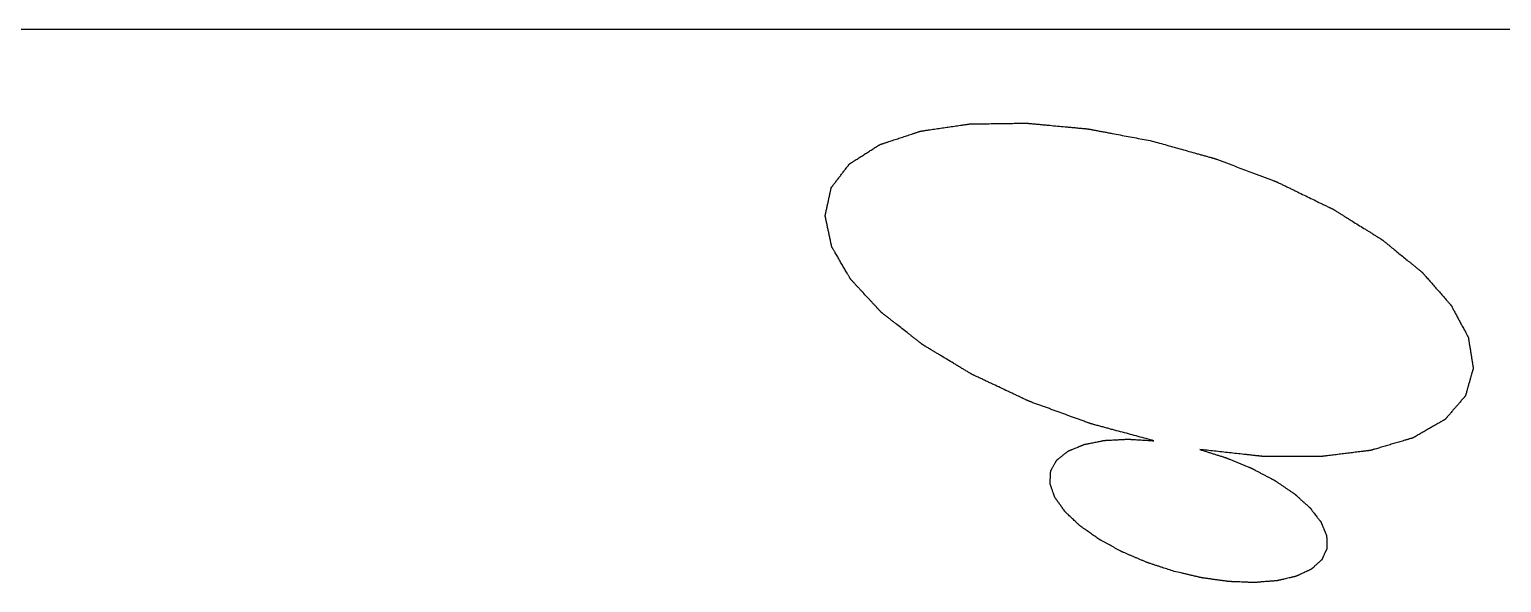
# Model space of a CAD drawing. Header units: millimetres. Extents: x -1 to 407, y -1 to 283.
# Drawn here: x 199.06 to 206.76, y 196.23 to 199.12 of the extents above; entities that cross this region are included whole.
import ezdxf

# ---------------------------------------------------------------- set-up
doc = ezdxf.new("R2010")
doc.units = ezdxf.units.MM
doc.header["$LTSCALE"] = 23.1
doc.layers.add('001-PCB', color=7, linetype='CONTINUOUS')

msp = doc.modelspace()

# ---------------------------------------------------------------- linework, layer by layer
at = {"layer": '001-PCB', "color": 7, "linetype": 'Continuous'}
msp.add_line((211.5288, 199.121), (174.7227, 199.121), dxfattribs=at)
at = {"layer": '001-PCB', "color": 4, "linetype": 'Continuous'}
for points, knots in [([(204.9394, 196.9703), (204.9119, 196.9777), (204.8707, 196.9888), (204.8158, 197.0036), (204.7746, 197.0147), (204.7403, 197.0239), (204.7128, 197.0313), (204.6922, 197.0368), (204.6716, 197.0424), (204.6545, 197.047), (204.6407, 197.0507), (204.6322, 197.053), (204.6253, 197.0549), (204.6201, 197.0563), (204.6159, 197.0574), (204.6128, 197.0582), (204.6111, 197.0587), (204.6098, 197.059), (204.6086, 197.0595), (204.6069, 197.0601), (204.604, 197.0612), (204.5997, 197.0627), (204.5947, 197.0646), (204.5879, 197.067), (204.5795, 197.0701), (204.566, 197.075), (204.5492, 197.0811), (204.529, 197.0885), (204.5088, 197.0958), (204.4818, 197.1056), (204.4481, 197.1179), (204.4144, 197.1302), (204.3875, 197.14), (204.3673, 197.1473), (204.347, 197.1547), (204.3302, 197.1608), (204.3167, 197.1657), (204.3083, 197.1688), (204.3016, 197.1712), (204.2965, 197.1731), (204.2923, 197.1746), (204.2893, 197.1757), (204.2877, 197.1763), (204.2864, 197.1767), (204.2852, 197.1773), (204.2837, 197.178), (204.281, 197.1793), (204.2771, 197.1811), (204.2724, 197.1833), (204.2662, 197.1863), (204.2584, 197.1899), (204.246, 197.1958), (204.2304, 197.2031), (204.2117, 197.2119), (204.1931, 197.2207), (204.1682, 197.2324), (204.1371, 197.2471), (204.106, 197.2617), (204.0811, 197.2734), (204.0624, 197.2822), (204.0468, 197.2896), (204.0344, 197.2954), (204.0251, 197.2998), (204.0157, 197.3042), (204.008, 197.3079), (204.0017, 197.3108), (203.9978, 197.3126), (203.9947, 197.3141), (203.9924, 197.3152), (203.9905, 197.3161), (203.9891, 197.3168), (203.9883, 197.3171), (203.9877, 197.3174), (203.9872, 197.3177), (203.9866, 197.3181), (203.9854, 197.3188), (203.9837, 197.3198), (203.9817, 197.321), (203.979, 197.3227), (203.9756, 197.3247), (203.9703, 197.3279), (203.9636, 197.3319), (203.9555, 197.3368), (203.9474, 197.3416), (203.9367, 197.3481), (203.9233, 197.3562), (203.9072, 197.3659), (203.8857, 197.3788), (203.8588, 197.395), (203.8319, 197.4112), (203.8105, 197.4241), (203.7943, 197.4338), (203.7809, 197.4419), (203.7702, 197.4483), (203.7621, 197.4532), (203.754, 197.458), (203.7473, 197.4621), (203.742, 197.4653), (203.7386, 197.4673), (203.7359, 197.4689), (203.7339, 197.4702), (203.7322, 197.4712), (203.731, 197.4719), (203.7304, 197.4723), (203.7298, 197.4726), (203.7294, 197.4729), (203.7289, 197.4733), (203.7279, 197.4741), (203.7265, 197.4752), (203.7248, 197.4765), (203.7225, 197.4783), (203.7197, 197.4805), (203.7152, 197.484), (203.7096, 197.4884), (203.7029, 197.4937), (203.6961, 197.499), (203.6871, 197.506), (203.6758, 197.5148), (203.6623, 197.5254), (203.6443, 197.5395), (203.6218, 197.5571), (203.5993, 197.5747), (203.5813, 197.5888), (203.5678, 197.5994), (203.5565, 197.6082), (203.5475, 197.6152), (203.5408, 197.6205), (203.534, 197.6258), (203.5284, 197.6302), (203.5239, 197.6337), (203.5211, 197.6359), (203.5188, 197.6377), (203.5172, 197.639), (203.5158, 197.6401), (203.5148, 197.6409), (203.5142, 197.6413), (203.5137, 197.6417), (203.5135, 197.642), (203.513, 197.6425), (203.5123, 197.6433), (203.5113, 197.6444), (203.51, 197.6457), (203.5083, 197.6476), (203.5062, 197.6498), (203.5029, 197.6534), (203.4987, 197.658), (203.4937, 197.6634), (203.4887, 197.6688), (203.482, 197.676), (203.4736, 197.6851), (203.4635, 197.696), (203.4501, 197.7104), (203.4334, 197.7285), (203.4166, 197.7466), (203.4032, 197.7611), (203.3932, 197.7719), (203.3848, 197.781), (203.3781, 197.7882), (203.3731, 197.7937), (203.368, 197.7991), (203.3639, 197.8036), (203.3605, 197.8072), (203.3584, 197.8095), (203.3567, 197.8113), (203.3555, 197.8127), (203.3544, 197.8138), (203.3537, 197.8146), (203.3533, 197.815), (203.3529, 197.8154), (203.3528, 197.8157), (203.3525, 197.8161), (203.3521, 197.8169), (203.3514, 197.818), (203.3507, 197.8193), (203.3496, 197.8211), (203.3484, 197.8233), (203.3463, 197.8268), (203.3438, 197.8312), (203.3407, 197.8364), (203.3376, 197.8417), (203.3336, 197.8487), (203.3285, 197.8575), (203.3223, 197.868), (203.3142, 197.8821), (203.304, 197.8996), (203.2937, 197.9172), (203.2856, 197.9312), (203.2795, 197.9418), (203.2743, 197.9505), (203.2703, 197.9576), (203.2672, 197.9628), (203.2641, 197.9681), (203.2616, 197.9725), (203.2595, 197.976), (203.2583, 197.9782), (203.2572, 197.9799), (203.2565, 197.9813), (203.2558, 197.9824), (203.2554, 197.9831), (203.2551, 197.9836), (203.2549, 197.9839), (203.2549, 197.9842), (203.2548, 197.9846), (203.2546, 197.9854), (203.2544, 197.9864), (203.2541, 197.9877), (203.2538, 197.9894), (203.2533, 197.9915), (203.2526, 197.9949), (203.2517, 197.9991), (203.2506, 198.0042), (203.2495, 198.0093), (203.2481, 198.0161), (203.2462, 198.0246), (203.2441, 198.0347), (203.2412, 198.0483), (203.2375, 198.0652), (203.2339, 198.0822), (203.231, 198.0957), (203.2288, 198.1059), (203.227, 198.1144), (203.2256, 198.1211), (203.2245, 198.1262), (203.2234, 198.1313), (203.2225, 198.1355), (203.2217, 198.1389), (203.2213, 198.1411), (203.2209, 198.1427), (203.2207, 198.144), (203.2204, 198.1451), (203.2203, 198.1458), (203.2202, 198.1462), (203.2201, 198.1466), (203.2202, 198.1468), (203.2203, 198.1472), (203.2204, 198.1479), (203.2206, 198.1489), (203.2209, 198.15), (203.2212, 198.1515), (203.2216, 198.1535), (203.2223, 198.1565), (203.2231, 198.1604), (203.2241, 198.165), (203.2251, 198.1696), (203.2264, 198.1757), (203.2281, 198.1834), (203.2301, 198.1926), (203.2328, 198.2049), (203.2361, 198.2202), (203.2395, 198.2356), (203.2421, 198.2479), (203.2441, 198.2571), (203.2458, 198.2648), (203.2471, 198.2709), (203.2481, 198.2755), (203.2491, 198.2801), (203.25, 198.2839), (203.2506, 198.287), (203.251, 198.2889), (203.2514, 198.2905), (203.2516, 198.2916), (203.2518, 198.2926), (203.252, 198.2933), (203.2521, 198.2936), (203.2521, 198.2939), (203.2523, 198.2942), (203.2526, 198.2945), (203.253, 198.2951), (203.2536, 198.2959), (203.2544, 198.2968), (203.2554, 198.2981), (203.2566, 198.2997), (203.2586, 198.3023), (203.2611, 198.3056), (203.264, 198.3095), (203.267, 198.3133), (203.271, 198.3185), (203.276, 198.325), (203.2819, 198.3327), (203.2899, 198.3431), (203.2998, 198.356), (203.3097, 198.369), (203.3177, 198.3793), (203.3236, 198.3871), (203.3286, 198.3936), (203.3326, 198.3987), (203.3356, 198.4026), (203.3385, 198.4065), (203.341, 198.4097), (203.343, 198.4123), (203.3443, 198.4139), (203.3452, 198.4152), (203.346, 198.4162), (203.3466, 198.417), (203.347, 198.4176), (203.3473, 198.4179), (203.3474, 198.4182), (203.3478, 198.4183), (203.3482, 198.4186), (203.3489, 198.4191), (203.35, 198.4197), (203.3512, 198.4205), (203.3528, 198.4216), (203.3549, 198.4229), (203.3582, 198.425), (203.3623, 198.4276), (203.3673, 198.4307), (203.3722, 198.4339), (203.3788, 198.4381), (203.3871, 198.4433), (203.397, 198.4496), (203.4102, 198.458), (203.4266, 198.4685), (203.4431, 198.4789), (203.4563, 198.4873), (203.4662, 198.4936), (203.4745, 198.4989), (203.4811, 198.5031), (203.486, 198.5062), (203.491, 198.5093), (203.4951, 198.512), (203.4984, 198.5141), (203.5004, 198.5154), (203.5021, 198.5164), (203.5033, 198.5172), (203.5044, 198.5179), (203.5051, 198.5183), (203.5055, 198.5186), (203.5058, 198.5188), (203.5062, 198.5189), (203.5068, 198.5191), (203.5078, 198.5194), (203.5091, 198.5199), (203.5108, 198.5204), (203.513, 198.5212), (203.5158, 198.5221), (203.5203, 198.5236), (203.5259, 198.5254), (203.5325, 198.5276), (203.5392, 198.5298), (203.5481, 198.5328), (203.5593, 198.5364), (203.5726, 198.5409), (203.5905, 198.5467), (203.6128, 198.5541), (203.635, 198.5615), (203.6529, 198.5673), (203.6662, 198.5718), (203.6774, 198.5754), (203.6863, 198.5784), (203.693, 198.5806), (203.6997, 198.5828), (203.7052, 198.5846), (203.7097, 198.5861), (203.7125, 198.587), (203.7147, 198.5878), (203.7164, 198.5883), (203.7178, 198.5888), (203.7187, 198.5891), (203.7193, 198.5893), (203.7197, 198.5894), (203.7202, 198.5895), (203.7209, 198.5896), (203.722, 198.5897), (203.7237, 198.59), (203.7257, 198.5903), (203.7284, 198.5907), (203.7317, 198.5912), (203.737, 198.5919), (203.7437, 198.5929), (203.7517, 198.5941), (203.7597, 198.5953), (203.7704, 198.5968), (203.7837, 198.5988), (203.7997, 198.6011), (203.8211, 198.6042), (203.8478, 198.6081), (203.8744, 198.612), (203.8958, 198.6152), (203.9118, 198.6175), (203.9251, 198.6195), (203.9358, 198.621), (203.9438, 198.6222), (203.9518, 198.6234), (203.9585, 198.6243), (203.9638, 198.6251), (203.9672, 198.6256), (203.9698, 198.626), (203.9718, 198.6263), (203.9735, 198.6265), (203.9747, 198.6267), (203.9753, 198.6268), (203.9758, 198.6269), (203.9764, 198.6269), (203.9772, 198.6269), (203.9785, 198.6269), (203.9805, 198.6269), (203.9828, 198.627), (203.9859, 198.627), (203.9898, 198.6271), (203.996, 198.6272), (204.0037, 198.6273), (204.013, 198.6274), (204.0223, 198.6275), (204.0347, 198.6277), (204.0502, 198.6279), (204.0687, 198.6282), (204.0935, 198.6285), (204.1245, 198.629), (204.1555, 198.6294), (204.1803, 198.6298), (204.1988, 198.63), (204.2143, 198.6302), (204.2267, 198.6304), (204.236, 198.6305), (204.2453, 198.6307), (204.253, 198.6308), (204.2592, 198.6309), (204.2631, 198.6309), (204.2662, 198.631), (204.2685, 198.631), (204.2705, 198.631), (204.2718, 198.631), (204.2726, 198.631), (204.2732, 198.6311), (204.2738, 198.631), (204.2746, 198.6309), (204.2761, 198.6308), (204.2782, 198.6306), (204.2807, 198.6303), (204.2841, 198.63), (204.2883, 198.6296), (204.295, 198.629), (204.3034, 198.6282), (204.3135, 198.6273), (204.3236, 198.6263), (204.337, 198.6251), (204.3538, 198.6235), (204.374, 198.6216), (204.4009, 198.6191), (204.4345, 198.6159), (204.4681, 198.6128), (204.495, 198.6103), (204.5152, 198.6084), (204.5353, 198.6065), (204.5521, 198.6049), (204.5656, 198.6036), (204.574, 198.6029), (204.5807, 198.6022), (204.5857, 198.6018), (204.5899, 198.6014), (204.5929, 198.6011), (204.5946, 198.6009), (204.5958, 198.6008), (204.5971, 198.6005), (204.5989, 198.6002), (204.6019, 198.5996), (204.6063, 198.5988), (204.6115, 198.5978), (204.6184, 198.5965), (204.6271, 198.5949), (204.641, 198.5922), (204.6584, 198.589), (204.6793, 198.585), (204.7002, 198.5811), (204.728, 198.5758), (204.7628, 198.5692), (204.8045, 198.5613), (204.8601, 198.5508), (204.9019, 198.5429), (204.9297, 198.5376)], [0, 0, 0, 0, 0.015625, 0.023438, 0.03125, 0.039062, 0.042969, 0.046875, 0.050781, 0.054688, 0.056641, 0.058594, 0.05957, 0.060547, 0.061523, 0.062012, 0.062256, 0.0625, 0.062744, 0.062988, 0.063477, 0.064453, 0.06543, 0.066406, 0.068359, 0.070312, 0.074219, 0.078125, 0.082031, 0.085938, 0.09375, 0.101562, 0.105469, 0.109375, 0.113281, 0.117188, 0.119141, 0.121094, 0.12207, 0.123047, 0.124023, 0.124512, 0.124756, 0.125, 0.125244, 0.125488, 0.125977, 0.126953, 0.12793, 0.128906, 0.130859, 0.132812, 0.136719, 0.140625, 0.144531, 0.148438, 0.15625, 0.164062, 0.167969, 0.171875, 0.175781, 0.177734, 0.179688, 0.181641, 0.183594, 0.18457, 0.185547, 0.186035, 0.186523, 0.187012, 0.187256, 0.187378, 0.1875, 0.187622, 0.187744, 0.187988, 0.188477, 0.188965, 0.189453, 0.19043, 0.191406, 0.193359, 0.195312, 0.197266, 0.199219, 0.203125, 0.207031, 0.210938, 0.21875, 0.226562, 0.230469, 0.234375, 0.238281, 0.240234, 0.242188, 0.244141, 0.246094, 0.24707, 0.248047, 0.248535, 0.249023, 0.249512, 0.249756, 0.249878, 0.25, 0.250122, 0.250244, 0.250488, 0.250977, 0.251465, 0.251953, 0.25293, 0.253906, 0.255859, 0.257812, 0.259766, 0.261719, 0.265625, 0.269531, 0.273438, 0.28125, 0.289062, 0.292969, 0.296875, 0.300781, 0.302734, 0.304688, 0.306641, 0.308594, 0.30957, 0.310547, 0.311035, 0.311523, 0.312012, 0.312256, 0.312378, 0.3125, 0.312622, 0.312744, 0.312988, 0.313477, 0.313965, 0.314453, 0.31543, 0.316406, 0.318359, 0.320312, 0.322266, 0.324219, 0.328125, 0.332031, 0.335938, 0.34375, 0.351562, 0.355469, 0.359375, 0.363281, 0.365234, 0.367188, 0.369141, 0.371094, 0.37207, 0.373047, 0.373535, 0.374023, 0.374512, 0.374756, 0.374878, 0.375, 0.375122, 0.375244, 0.375488, 0.375977, 0.376465, 0.376953, 0.37793, 0.378906, 0.380859, 0.382812, 0.384766, 0.386719, 0.390625, 0.394531, 0.398438, 0.40625, 0.414062, 0.417969, 0.421875, 0.425781, 0.427734, 0.429688, 0.431641, 0.433594, 0.43457, 0.435547, 0.436035, 0.436523, 0.437012, 0.437256, 0.437378, 0.4375, 0.437622, 0.437744, 0.437988, 0.438477, 0.438965, 0.439453, 0.44043, 0.441406, 0.443359, 0.445312, 0.447266, 0.449219, 0.453125, 0.457031, 0.460938, 0.46875, 0.476562, 0.480469, 0.484375, 0.488281, 0.490234, 0.492188, 0.494141, 0.496094, 0.49707, 0.498047, 0.498535, 0.499023, 0.499512, 0.499756, 0.499878, 0.5, 0.500122, 0.500244, 0.500488, 0.500977, 0.501465, 0.501953, 0.50293, 0.503906, 0.505859, 0.507812, 0.509766, 0.511719, 0.515625, 0.519531, 0.523438, 0.53125, 0.539062, 0.542969, 0.546875, 0.550781, 0.552734, 0.554688, 0.556641, 0.558594, 0.55957, 0.560547, 0.561035, 0.561523, 0.562012, 0.562256, 0.562378, 0.5625, 0.562622, 0.562744, 0.562988, 0.563477, 0.563965, 0.564453, 0.56543, 0.566406, 0.568359, 0.570312, 0.572266, 0.574219, 0.578125, 0.582031, 0.585938, 0.59375, 0.601562, 0.605469, 0.609375, 0.613281, 0.615234, 0.617188, 0.619141, 0.621094, 0.62207, 0.623047, 0.623535, 0.624023, 0.624512, 0.624756, 0.624878, 0.625, 0.625122, 0.625244, 0.625488, 0.625977, 0.626465, 0.626953, 0.62793, 0.628906, 0.630859, 0.632812, 0.634766, 0.636719, 0.640625, 0.644531, 0.648438, 0.65625, 0.664062, 0.667969, 0.671875, 0.675781, 0.677734, 0.679688, 0.681641, 0.683594, 0.68457, 0.685547, 0.686035, 0.686523, 0.687012, 0.687256, 0.687378, 0.6875, 0.687622, 0.687744, 0.687988, 0.688477, 0.688965, 0.689453, 0.69043, 0.691406, 0.693359, 0.695312, 0.697266, 0.699219, 0.703125, 0.707031, 0.710938, 0.71875, 0.726562, 0.730469, 0.734375, 0.738281, 0.740234, 0.742188, 0.744141, 0.746094, 0.74707, 0.748047, 0.748535, 0.749023, 0.749512, 0.749756, 0.749878, 0.75, 0.750122, 0.750244, 0.750488, 0.750977, 0.751465, 0.751953, 0.75293, 0.753906, 0.755859, 0.757812, 0.759766, 0.761719, 0.765625, 0.769531, 0.773438, 0.78125, 0.789062, 0.792969, 0.796875, 0.800781, 0.802734, 0.804688, 0.806641, 0.808594, 0.80957, 0.810547, 0.811035, 0.811523, 0.812012, 0.812256, 0.812378, 0.8125, 0.812622, 0.812744, 0.812988, 0.813477, 0.813965, 0.814453, 0.81543, 0.816406, 0.818359, 0.820312, 0.822266, 0.824219, 0.828125, 0.832031, 0.835938, 0.84375, 0.851562, 0.855469, 0.859375, 0.863281, 0.865234, 0.867188, 0.869141, 0.871094, 0.87207, 0.873047, 0.873535, 0.874023, 0.874512, 0.874756, 0.874878, 0.875, 0.875122, 0.875244, 0.875488, 0.875977, 0.876465, 0.876953, 0.87793, 0.878906, 0.880859, 0.882812, 0.884766, 0.886719, 0.890625, 0.894531, 0.898438, 0.90625, 0.914062, 0.917969, 0.921875, 0.925781, 0.929688, 0.931641, 0.933594, 0.93457, 0.935547, 0.936523, 0.937012, 0.937256, 0.9375, 0.937744, 0.937988, 0.938477, 0.939453, 0.94043, 0.941406, 0.943359, 0.945312, 0.949219, 0.953125, 0.957031, 0.960938, 0.96875, 0.976562, 0.984375, 1, 1, 1, 1]), ([(204.9297, 198.5376), (204.9554, 198.5304), (204.9939, 198.5196), (205.0453, 198.5052), (205.0838, 198.4944), (205.1224, 198.4836), (205.1545, 198.4746), (205.1802, 198.4674), (205.1994, 198.462), (205.2155, 198.4575), (205.2283, 198.4539), (205.2364, 198.4516), (205.2428, 198.4498), (205.2476, 198.4485), (205.2516, 198.4474), (205.2548, 198.4465), (205.2568, 198.4459), (205.2584, 198.4455), (205.26, 198.4449), (205.2627, 198.4439), (205.2682, 198.4418), (205.2761, 198.4388), (205.2855, 198.4353), (205.298, 198.4306), (205.3137, 198.4247), (205.3325, 198.4176), (205.3576, 198.4082), (205.389, 198.3964), (205.4266, 198.3823), (205.458, 198.3705), (205.4831, 198.361), (205.5019, 198.354), (205.5207, 198.3469), (205.5364, 198.341), (205.5489, 198.3363), (205.5568, 198.3333), (205.563, 198.331), (205.5677, 198.3292), (205.5717, 198.3278), (205.5748, 198.3266), (205.5768, 198.3258), (205.5783, 198.3252), (205.5795, 198.3248), (205.5806, 198.3243), (205.582, 198.3236), (205.5838, 198.3227), (205.5882, 198.3206), (205.5946, 198.3175), (205.6033, 198.3133), (205.6148, 198.3077), (205.6292, 198.3007), (205.6465, 198.2923), (205.6638, 198.284), (205.6868, 198.2728), (205.7156, 198.2588), (205.7502, 198.2421), (205.7847, 198.2253), (205.8135, 198.2113), (205.8337, 198.2015), (205.8452, 198.196), (205.8524, 198.1925), (205.8582, 198.1897), (205.8625, 198.1876), (205.8668, 198.1855), (205.8711, 198.1834), (205.8748, 198.1817), (205.8772, 198.1801), (205.8797, 198.1785), (205.8829, 198.1766), (205.8879, 198.1734), (205.8942, 198.1695), (205.9042, 198.1633), (205.9167, 198.1555), (205.9318, 198.1461), (205.9469, 198.1368), (205.9619, 198.1274), (205.982, 198.115), (206.0071, 198.0994), (206.0322, 198.0838), (206.0523, 198.0713), (206.0673, 198.0619), (206.0824, 198.0526), (206.095, 198.0448), (206.105, 198.0385), (206.1125, 198.0338), (206.1188, 198.0299), (206.1232, 198.0272), (206.1257, 198.0257), (206.1276, 198.0245), (206.1292, 198.0235), (206.1304, 198.0227), (206.1317, 198.022), (206.1329, 198.0209), (206.135, 198.0192), (206.1375, 198.0172), (206.1416, 198.0138), (206.1467, 198.0097), (206.1549, 198.003), (206.1651, 197.9947), (206.1814, 197.9814), (206.2018, 197.9648), (206.2263, 197.9449), (206.2508, 197.925), (206.2712, 197.9083), (206.2875, 197.8951), (206.2998, 197.8851), (206.31, 197.8768), (206.3182, 197.8701), (206.3243, 197.8652), (206.3294, 197.861), (206.3335, 197.8577), (206.336, 197.8556), (206.3381, 197.8539), (206.3393, 197.8529), (206.3402, 197.8522), (206.3407, 197.8518), (206.3411, 197.8513), (206.3415, 197.8508), (206.3423, 197.85), (206.3432, 197.8489), (206.3447, 197.8472), (206.3466, 197.8451), (206.3488, 197.8425), (206.3518, 197.8391), (206.357, 197.8332), (206.3645, 197.8247), (206.3734, 197.8145), (206.3824, 197.8043), (206.3913, 197.7942), (206.4033, 197.7806), (206.4182, 197.7636), (206.4331, 197.7466), (206.445, 197.7331), (206.454, 197.7229), (206.4629, 197.7127), (206.4704, 197.7042), (206.4763, 197.6974), (206.4808, 197.6923), (206.4845, 197.6881), (206.4875, 197.6847), (206.4894, 197.6826), (206.4909, 197.6809), (206.4918, 197.6798), (206.4926, 197.6789), (206.4934, 197.6781), (206.4939, 197.6771), (206.4945, 197.6758), (206.4954, 197.6742), (206.4965, 197.6722), (206.4978, 197.6697), (206.4995, 197.6664), (206.5026, 197.6607), (206.507, 197.6525), (206.5122, 197.6427), (206.5174, 197.6329), (206.5244, 197.6198), (206.5332, 197.6034), (206.5436, 197.5837), (206.5541, 197.5641), (206.5629, 197.5477), (206.569, 197.5362), (206.5725, 197.5297), (206.5751, 197.5248), (206.5773, 197.5207), (206.579, 197.5174), (206.5801, 197.5154), (206.581, 197.5137), (206.5816, 197.5125), (206.5822, 197.5115), (206.5825, 197.5107), (206.5828, 197.5103), (206.5828, 197.5099), (206.5829, 197.5095), (206.583, 197.5087), (206.5832, 197.5077), (206.5834, 197.5065), (206.5836, 197.5049), (206.5839, 197.503), (206.5844, 197.4998), (206.5851, 197.4959), (206.5858, 197.4912), (206.5868, 197.4849), (206.5881, 197.477), (206.5896, 197.4676), (206.5911, 197.4582), (206.5931, 197.4456), (206.5956, 197.4299), (206.5982, 197.4142), (206.6002, 197.4016), (206.6017, 197.3922), (206.6032, 197.3827), (206.6044, 197.3749), (206.6054, 197.3686), (206.6062, 197.3639), (206.6068, 197.3599), (206.6073, 197.3568), (206.6076, 197.3548), (206.6079, 197.3533), (206.6081, 197.3521), (206.6082, 197.3511), (206.6084, 197.3503), (206.6084, 197.3498), (206.6085, 197.3494), (206.6084, 197.3491), (206.6082, 197.3484), (206.6079, 197.3472), (206.6074, 197.3454), (206.6068, 197.3433), (206.606, 197.3405), (206.605, 197.337), (206.6038, 197.3327), (206.6022, 197.3271), (206.5994, 197.3172), (206.5953, 197.303), (206.5905, 197.2861), (206.5857, 197.2691), (206.5817, 197.2549), (206.5785, 197.2436), (206.5761, 197.2351), (206.5737, 197.2267), (206.5717, 197.2196), (206.5703, 197.2146), (206.5695, 197.2118), (206.5689, 197.2097), (206.5684, 197.2079), (206.568, 197.2065), (206.5676, 197.2055), (206.5674, 197.2046), (206.5669, 197.204), (206.5664, 197.2034), (206.5657, 197.2026), (206.5647, 197.2014), (206.5634, 197.1999), (206.5613, 197.1975), (206.5587, 197.1945), (206.5556, 197.1909), (206.5514, 197.1861), (206.5462, 197.1801), (206.54, 197.1729), (206.5338, 197.1657), (206.5255, 197.1561), (206.5151, 197.1441), (206.5047, 197.1321), (206.4964, 197.1225), (206.4902, 197.1153), (206.4839, 197.1081), (206.4788, 197.1021), (206.4746, 197.0973), (206.4715, 197.0937), (206.4689, 197.0907), (206.4668, 197.0883), (206.4653, 197.0865), (206.464, 197.085), (206.4629, 197.0838), (206.4623, 197.083), (206.4618, 197.0824), (206.4614, 197.082), (206.4612, 197.0817), (206.4608, 197.0815), (206.4601, 197.0811), (206.4591, 197.0805), (206.4574, 197.0795), (206.4554, 197.0784), (206.4521, 197.0765), (206.448, 197.0741), (206.4431, 197.0713), (206.4382, 197.0685), (206.4333, 197.0657), (206.4268, 197.0619), (206.4186, 197.0572), (206.4055, 197.0497), (206.3892, 197.0403), (206.3696, 197.029), (206.3532, 197.0196), (206.3402, 197.0121), (206.3304, 197.0065), (206.3206, 197.0008), (206.3124, 196.9961), (206.3067, 196.9928), (206.3034, 196.991), (206.301, 196.9895), (206.2989, 196.9884), (206.2973, 196.9874), (206.2961, 196.9867), (206.295, 196.9861), (206.2942, 196.9857), (206.2936, 196.9853), (206.2927, 196.9851), (206.2917, 196.9848), (206.2903, 196.9844), (206.2887, 196.9839), (206.2865, 196.9833), (206.2827, 196.9821), (206.2773, 196.9805), (206.2708, 196.9786), (206.2643, 196.9767), (206.2578, 196.9748), (206.2492, 196.9722), (206.2383, 196.969), (206.2253, 196.9651), (206.208, 196.96), (206.1864, 196.9536), (206.1647, 196.9472), (206.1474, 196.942), (206.1344, 196.9382), (206.1214, 196.9343), (206.1084, 196.9305), (206.0976, 196.9273), (206.0889, 196.9247), (206.0835, 196.9231), (206.0792, 196.9218), (206.0764, 196.921), (206.0746, 196.9204), (206.0735, 196.9201), (206.0727, 196.9199), (206.0718, 196.9196), (206.0705, 196.9195), (206.0683, 196.9192), (206.0651, 196.9188), (206.0612, 196.9183), (206.0574, 196.9179), (206.0523, 196.9172), (206.0459, 196.9165), (206.0382, 196.9155), (206.0305, 196.9146), (206.0202, 196.9133), (206.0074, 196.9117), (205.9869, 196.9092), (205.9613, 196.906), (205.9306, 196.9022), (205.9049, 196.8991), (205.8844, 196.8965), (205.8691, 196.8946), (205.8537, 196.8928), (205.8409, 196.8912), (205.8306, 196.8899), (205.8242, 196.8891), (205.8191, 196.8885), (205.8159, 196.8881), (205.8133, 196.8878), (205.8117, 196.8876), (205.8104, 196.8874), (205.8095, 196.8873), (205.8083, 196.8873), (205.8069, 196.8873), (205.805, 196.8873), (205.8021, 196.8873), (205.7984, 196.8874), (205.794, 196.8874), (205.7881, 196.8874), (205.7807, 196.8874), (205.7718, 196.8875), (205.763, 196.8875), (205.7512, 196.8875), (205.7365, 196.8876), (205.7188, 196.8877), (205.6952, 196.8878), (205.6657, 196.8879), (205.6303, 196.888), (205.6008, 196.8881), (205.5772, 196.8882), (205.5595, 196.8883), (205.5447, 196.8883), (205.5329, 196.8884), (205.5241, 196.8884), (205.5167, 196.8884), (205.5116, 196.8884), (205.509, 196.8885), (205.5075, 196.8884), (205.5059, 196.8887), (205.5039, 196.8889), (205.5007, 196.8892), (205.4966, 196.8897), (205.4918, 196.8902), (205.4854, 196.8909), (205.4774, 196.8918), (205.4677, 196.8928), (205.4581, 196.8939), (205.4452, 196.8953), (205.4291, 196.8971), (205.4034, 196.8999), (205.3713, 196.9034), (205.3327, 196.9076), (205.2941, 196.9119), (205.2427, 196.9175), (205.2041, 196.9217), (205.1784, 196.9245)], [0, 0, 0, 0, 0.015625, 0.023438, 0.03125, 0.039062, 0.046875, 0.050781, 0.054688, 0.058594, 0.060547, 0.0625, 0.063477, 0.064453, 0.06543, 0.065918, 0.066406, 0.06665, 0.066895, 0.067383, 0.068359, 0.070312, 0.072266, 0.074219, 0.078125, 0.082031, 0.085938, 0.09375, 0.101562, 0.109375, 0.113281, 0.117188, 0.121094, 0.125, 0.126953, 0.128906, 0.129883, 0.130859, 0.131836, 0.132324, 0.132812, 0.133057, 0.133301, 0.133545, 0.133789, 0.134277, 0.134766, 0.136719, 0.138672, 0.140625, 0.144531, 0.148438, 0.152344, 0.15625, 0.164062, 0.171875, 0.179688, 0.1875, 0.191406, 0.193359, 0.195312, 0.196289, 0.197266, 0.198242, 0.199219, 0.200195, 0.200684, 0.201172, 0.202148, 0.203125, 0.205078, 0.207031, 0.210938, 0.214844, 0.21875, 0.222656, 0.226562, 0.234375, 0.242188, 0.246094, 0.25, 0.253906, 0.257812, 0.259766, 0.261719, 0.263672, 0.264648, 0.265137, 0.265625, 0.266113, 0.266357, 0.266602, 0.26709, 0.267578, 0.268555, 0.269531, 0.271484, 0.273438, 0.277344, 0.28125, 0.289062, 0.296875, 0.304688, 0.3125, 0.316406, 0.320312, 0.324219, 0.326172, 0.328125, 0.330078, 0.331055, 0.332031, 0.33252, 0.333008, 0.333252, 0.333374, 0.333496, 0.33374, 0.333984, 0.334473, 0.334961, 0.335938, 0.336914, 0.337891, 0.339844, 0.34375, 0.347656, 0.351562, 0.355469, 0.359375, 0.367188, 0.375, 0.378906, 0.382812, 0.386719, 0.390625, 0.392578, 0.394531, 0.396484, 0.397461, 0.398438, 0.398926, 0.399414, 0.399658, 0.399902, 0.400391, 0.400879, 0.401367, 0.402344, 0.40332, 0.404297, 0.40625, 0.410156, 0.414062, 0.417969, 0.421875, 0.429688, 0.4375, 0.445312, 0.453125, 0.457031, 0.458984, 0.460938, 0.462891, 0.463867, 0.464844, 0.465332, 0.46582, 0.466309, 0.466553, 0.466675, 0.466797, 0.467041, 0.467285, 0.467773, 0.468262, 0.46875, 0.469727, 0.470703, 0.472656, 0.474609, 0.476562, 0.480469, 0.484375, 0.488281, 0.492188, 0.5, 0.507812, 0.511719, 0.515625, 0.519531, 0.523438, 0.525391, 0.527344, 0.529297, 0.530273, 0.53125, 0.531738, 0.532227, 0.532715, 0.532959, 0.533203, 0.533325, 0.533447, 0.533691, 0.53418, 0.535156, 0.536133, 0.537109, 0.539062, 0.541016, 0.542969, 0.546875, 0.554688, 0.5625, 0.570312, 0.578125, 0.582031, 0.585938, 0.589844, 0.59375, 0.595703, 0.59668, 0.597656, 0.598633, 0.599121, 0.599609, 0.600098, 0.600342, 0.600586, 0.601074, 0.601562, 0.602539, 0.603516, 0.605469, 0.607422, 0.609375, 0.613281, 0.617188, 0.621094, 0.625, 0.632812, 0.640625, 0.644531, 0.648438, 0.652344, 0.65625, 0.658203, 0.660156, 0.662109, 0.663086, 0.664062, 0.665039, 0.665527, 0.666016, 0.66626, 0.666504, 0.666626, 0.666748, 0.666992, 0.66748, 0.667969, 0.668945, 0.669922, 0.671875, 0.673828, 0.675781, 0.677734, 0.679688, 0.683594, 0.6875, 0.695312, 0.703125, 0.710938, 0.714844, 0.71875, 0.722656, 0.726562, 0.728516, 0.729492, 0.730469, 0.731445, 0.731934, 0.732422, 0.73291, 0.733154, 0.733398, 0.733643, 0.733887, 0.734375, 0.734863, 0.735352, 0.736328, 0.738281, 0.740234, 0.742188, 0.744141, 0.746094, 0.75, 0.753906, 0.757812, 0.765625, 0.773438, 0.777344, 0.78125, 0.785156, 0.789062, 0.792969, 0.794922, 0.796875, 0.797852, 0.798828, 0.799316, 0.799561, 0.799805, 0.800049, 0.800293, 0.800781, 0.801758, 0.802734, 0.803711, 0.804688, 0.806641, 0.808594, 0.810547, 0.8125, 0.816406, 0.820312, 0.828125, 0.835938, 0.84375, 0.847656, 0.851562, 0.855469, 0.859375, 0.861328, 0.863281, 0.864258, 0.865234, 0.865723, 0.866211, 0.866455, 0.866699, 0.866943, 0.867188, 0.867676, 0.868164, 0.869141, 0.870117, 0.871094, 0.873047, 0.875, 0.876953, 0.878906, 0.882812, 0.886719, 0.890625, 0.898438, 0.90625, 0.914062, 0.917969, 0.921875, 0.925781, 0.927734, 0.929688, 0.931641, 0.932617, 0.933105, 0.93335, 0.933594, 0.934082, 0.93457, 0.935547, 0.936523, 0.9375, 0.939453, 0.941406, 0.943359, 0.945312, 0.949219, 0.953125, 0.960938, 0.96875, 0.976562, 0.984375, 1, 1, 1, 1]), ([(205.0451, 196.2874), (205.0348, 196.2907), (205.0142, 196.2974), (204.9885, 196.3058), (204.9679, 196.3125), (204.9524, 196.3176), (204.9395, 196.3218), (204.9292, 196.3251), (204.9215, 196.3277), (204.9151, 196.3298), (204.9106, 196.3312), (204.908, 196.3321), (204.9061, 196.3327), (204.9041, 196.3333), (204.9023, 196.3341), (204.9005, 196.3349), (204.8969, 196.3364), (204.8914, 196.3387), (204.8841, 196.3418), (204.8745, 196.346), (204.8624, 196.3511), (204.8478, 196.3573), (204.8333, 196.3635), (204.8188, 196.3698), (204.8067, 196.3749), (204.797, 196.3791), (204.7898, 196.3822), (204.7837, 196.3847), (204.7789, 196.3868), (204.7759, 196.3881), (204.7734, 196.3891), (204.7721, 196.3897), (204.7712, 196.3901), (204.7706, 196.3904), (204.7697, 196.3909), (204.7678, 196.392), (204.7651, 196.3934), (204.7607, 196.3958), (204.7553, 196.3988), (204.7466, 196.4035), (204.7358, 196.4095), (204.7184, 196.419), (204.7011, 196.4285), (204.6859, 196.4368), (204.6772, 196.4415), (204.6707, 196.4451), (204.6653, 196.4481), (204.6609, 196.4504), (204.6577, 196.4522), (204.655, 196.4537), (204.6531, 196.4548), (204.652, 196.4553), (204.6511, 196.456), (204.6499, 196.4568), (204.6481, 196.4581), (204.6458, 196.4597), (204.6431, 196.4617), (204.6394, 196.4642), (204.633, 196.4688), (204.6238, 196.4752), (204.6128, 196.483), (204.6018, 196.4908), (204.5909, 196.4985), (204.5817, 196.505), (204.5744, 196.5102), (204.5689, 196.5141), (204.5643, 196.5173), (204.5606, 196.5199), (204.5579, 196.5218), (204.5556, 196.5235), (204.5537, 196.5248), (204.5526, 196.5256), (204.5517, 196.5262), (204.551, 196.5269), (204.5497, 196.5281), (204.5479, 196.5297), (204.5458, 196.5318), (204.5429, 196.5345), (204.5394, 196.5378), (204.5351, 196.5419), (204.5294, 196.5473), (204.5195, 196.5567), (204.5081, 196.5675), (204.4967, 196.5783), (204.4896, 196.5851), (204.4846, 196.5898), (204.4817, 196.5925), (204.4796, 196.5945), (204.4775, 196.5966), (204.4757, 196.5983), (204.4744, 196.5994), (204.4738, 196.6), (204.4735, 196.6004), (204.4732, 196.6007), (204.4729, 196.6011), (204.4725, 196.6018), (204.4716, 196.603), (204.4704, 196.6047), (204.4685, 196.6074), (204.4661, 196.6108), (204.4632, 196.6148), (204.4594, 196.6202), (204.4546, 196.627), (204.4489, 196.6351), (204.4431, 196.6432), (204.4374, 196.6513), (204.4326, 196.6581), (204.4287, 196.6635), (204.4263, 196.6669), (204.4244, 196.6696), (204.4232, 196.6713), (204.4223, 196.6726), (204.4216, 196.6736), (204.4209, 196.6745), (204.4207, 196.6751), (204.4205, 196.6758), (204.4202, 196.6766), (204.4197, 196.6779), (204.4192, 196.6795), (204.4185, 196.6815), (204.4176, 196.6841), (204.4164, 196.6873), (204.4151, 196.6912), (204.4137, 196.6952), (204.411, 196.703), (204.4078, 196.7121), (204.4046, 196.7212), (204.4028, 196.7264), (204.4014, 196.7303), (204.4, 196.7342), (204.3989, 196.7374), (204.398, 196.74), (204.3974, 196.7417), (204.397, 196.743), (204.3966, 196.744), (204.3963, 196.7448), (204.3961, 196.7453), (204.396, 196.7457), (204.3959, 196.7459), (204.396, 196.7461), (204.396, 196.7464), (204.396, 196.747), (204.396, 196.7477), (204.3961, 196.7486), (204.3961, 196.7498), (204.3962, 196.7513), (204.3964, 196.7537), (204.3965, 196.7567), (204.3967, 196.7603), (204.3969, 196.7639), (204.3972, 196.7687), (204.3976, 196.7771), (204.3981, 196.7855), (204.3985, 196.7927), (204.3987, 196.7963), (204.3989, 196.7999), (204.399, 196.8029), (204.3992, 196.8053), (204.3993, 196.8071), (204.3993, 196.8086), (204.3994, 196.8098), (204.3995, 196.8105), (204.3995, 196.8111), (204.3995, 196.8117), (204.3999, 196.8124), (204.4003, 196.8131), (204.4009, 196.8142), (204.4016, 196.8155), (204.4028, 196.8176), (204.4043, 196.8202), (204.4066, 196.8244), (204.4095, 196.8297), (204.413, 196.836), (204.4165, 196.8423), (204.42, 196.8486), (204.4229, 196.8538), (204.4253, 196.858), (204.427, 196.8612), (204.4285, 196.8638), (204.4295, 196.8656), (204.4301, 196.8667), (204.4305, 196.8675), (204.4309, 196.8681), (204.4312, 196.8686), (204.4314, 196.869), (204.4315, 196.8692), (204.4318, 196.8694), (204.4322, 196.8698), (204.4332, 196.8706), (204.4345, 196.8716), (204.4362, 196.8729), (204.4378, 196.8742), (204.4399, 196.8759), (204.4437, 196.8789), (204.4491, 196.8832), (204.4577, 196.8901), (204.4664, 196.897), (204.4739, 196.903), (204.4782, 196.9064), (204.4815, 196.909), (204.4842, 196.9111), (204.4863, 196.9128), (204.4879, 196.9141), (204.4892, 196.9151), (204.49, 196.9157), (204.4904, 196.9161), (204.4908, 196.9164), (204.4914, 196.9166), (204.492, 196.9169), (204.4927, 196.9172), (204.4941, 196.9177), (204.496, 196.9185), (204.4983, 196.9195), (204.5013, 196.9207), (204.5052, 196.9223), (204.5098, 196.9242), (204.5159, 196.9267), (204.5235, 196.9299), (204.5327, 196.9337), (204.5419, 196.9375), (204.5496, 196.9407), (204.5557, 196.9432), (204.5603, 196.9451), (204.5641, 196.9467), (204.5672, 196.948), (204.5695, 196.9489), (204.5714, 196.9497), (204.5729, 196.9504), (204.5739, 196.9507), (204.5746, 196.9511), (204.5754, 196.9512), (204.5761, 196.9514), (204.5775, 196.9516), (204.5797, 196.9521), (204.5826, 196.9527), (204.5864, 196.9534), (204.5912, 196.9544), (204.597, 196.9555), (204.6047, 196.9571), (204.6182, 196.9598), (204.6336, 196.9628), (204.649, 196.9659), (204.6586, 196.9678), (204.6663, 196.9693), (204.6711, 196.9703), (204.6749, 196.9711), (204.6773, 196.9715), (204.679, 196.9719), (204.6799, 196.9721), (204.6803, 196.9722), (204.6809, 196.9722), (204.6816, 196.9722), (204.6827, 196.9723), (204.6847, 196.9724), (204.6875, 196.9725), (204.692, 196.9728), (204.6976, 196.9731), (204.7043, 196.9734), (204.7132, 196.9739), (204.7244, 196.9745), (204.7379, 196.9752), (204.7513, 196.9759), (204.7648, 196.9766), (204.776, 196.9772), (204.7849, 196.9777), (204.7905, 196.978), (204.795, 196.9782), (204.7978, 196.9784), (204.8001, 196.9785), (204.8017, 196.9786), (204.8031, 196.9787), (204.8044, 196.9786), (204.8056, 196.9785), (204.8072, 196.9784), (204.8096, 196.9782), (204.8128, 196.9781), (204.8165, 196.9778), (204.8214, 196.9775), (204.8277, 196.9771), (204.8376, 196.9765), (204.85, 196.9758), (204.8649, 196.9748), (204.8848, 196.9736), (204.9096, 196.9721), (204.9295, 196.9709), (204.9394, 196.9703)], [0, 0, 0, 0, 0.015625, 0.03125, 0.039062, 0.046875, 0.054688, 0.058594, 0.0625, 0.066406, 0.068359, 0.069336, 0.070312, 0.071289, 0.072266, 0.073242, 0.074219, 0.078125, 0.082031, 0.085938, 0.09375, 0.101562, 0.109375, 0.117188, 0.125, 0.128906, 0.132812, 0.136719, 0.138672, 0.140625, 0.141602, 0.142578, 0.142822, 0.143066, 0.143555, 0.144531, 0.146484, 0.148438, 0.152344, 0.15625, 0.164062, 0.171875, 0.1875, 0.195312, 0.199219, 0.203125, 0.207031, 0.208984, 0.210938, 0.212891, 0.213867, 0.214355, 0.214844, 0.21582, 0.216797, 0.21875, 0.220703, 0.222656, 0.226562, 0.234375, 0.242188, 0.25, 0.257812, 0.265625, 0.269531, 0.273438, 0.277344, 0.279297, 0.28125, 0.283203, 0.28418, 0.285156, 0.285645, 0.286133, 0.287109, 0.289062, 0.291016, 0.292969, 0.296875, 0.300781, 0.304688, 0.3125, 0.328125, 0.335938, 0.34375, 0.347656, 0.349609, 0.351562, 0.353516, 0.355469, 0.356445, 0.356934, 0.357178, 0.357422, 0.35791, 0.358398, 0.359375, 0.361328, 0.363281, 0.367188, 0.371094, 0.375, 0.382812, 0.390625, 0.398438, 0.40625, 0.414062, 0.417969, 0.421875, 0.423828, 0.425781, 0.426758, 0.427734, 0.428711, 0.429199, 0.429688, 0.430664, 0.431641, 0.433594, 0.435547, 0.4375, 0.441406, 0.445312, 0.449219, 0.453125, 0.46875, 0.476562, 0.480469, 0.484375, 0.488281, 0.492188, 0.494141, 0.496094, 0.49707, 0.498047, 0.499023, 0.499512, 0.499756, 0.5, 0.500244, 0.500488, 0.500977, 0.501953, 0.50293, 0.503906, 0.505859, 0.507812, 0.511719, 0.515625, 0.519531, 0.523438, 0.53125, 0.546875, 0.550781, 0.554688, 0.558594, 0.5625, 0.564453, 0.566406, 0.568359, 0.569336, 0.570312, 0.570801, 0.571289, 0.572266, 0.573242, 0.574219, 0.576172, 0.578125, 0.582031, 0.585938, 0.59375, 0.601562, 0.609375, 0.617188, 0.625, 0.628906, 0.632812, 0.636719, 0.638672, 0.639648, 0.640625, 0.641602, 0.64209, 0.642578, 0.642822, 0.643066, 0.643555, 0.644531, 0.646484, 0.648438, 0.650391, 0.652344, 0.65625, 0.664062, 0.671875, 0.6875, 0.695312, 0.699219, 0.703125, 0.707031, 0.708984, 0.710938, 0.712891, 0.713379, 0.713867, 0.714355, 0.714844, 0.715332, 0.71582, 0.716797, 0.71875, 0.720703, 0.722656, 0.726562, 0.730469, 0.734375, 0.742188, 0.75, 0.757812, 0.765625, 0.769531, 0.773438, 0.777344, 0.779297, 0.78125, 0.783203, 0.78418, 0.785156, 0.785645, 0.786133, 0.786621, 0.787109, 0.789062, 0.791016, 0.792969, 0.796875, 0.800781, 0.804688, 0.8125, 0.828125, 0.835938, 0.84375, 0.847656, 0.851562, 0.853516, 0.855469, 0.856445, 0.856934, 0.857178, 0.857422, 0.85791, 0.858398, 0.859375, 0.861328, 0.863281, 0.867188, 0.871094, 0.875, 0.882812, 0.890625, 0.898438, 0.90625, 0.914062, 0.917969, 0.921875, 0.923828, 0.925781, 0.926758, 0.927734, 0.928711, 0.929199, 0.929688, 0.930664, 0.931641, 0.933594, 0.935547, 0.9375, 0.941406, 0.945312, 0.953125, 0.960938, 0.96875, 0.984375, 1, 1, 1, 1]), ([(205.1784, 196.9245), (205.19, 196.9209), (205.2075, 196.9154), (205.2307, 196.9081), (205.2482, 196.9026), (205.2656, 196.8971), (205.2801, 196.8926), (205.2918, 196.8889), (205.299, 196.8866), (205.3048, 196.8848), (205.3092, 196.8835), (205.3128, 196.8823), (205.3154, 196.8815), (205.3168, 196.8811), (205.3179, 196.8807), (205.319, 196.8803), (205.3204, 196.8797), (205.3228, 196.8787), (205.3263, 196.8773), (205.3305, 196.8755), (205.3361, 196.8732), (205.3431, 196.8703), (205.3543, 196.8657), (205.3682, 196.8599), (205.385, 196.853), (205.4018, 196.8461), (205.4158, 196.8403), (205.427, 196.8357), (205.4339, 196.8328), (205.4395, 196.8305), (205.4437, 196.8288), (205.4472, 196.8273), (205.4497, 196.8263), (205.4511, 196.8257), (205.4521, 196.8253), (205.453, 196.8248), (205.4543, 196.8242), (205.4565, 196.823), (205.4596, 196.8214), (205.4633, 196.8194), (205.4682, 196.8168), (205.4745, 196.8135), (205.4844, 196.8082), (205.4968, 196.8017), (205.5117, 196.7938), (205.5266, 196.7859), (205.539, 196.7794), (205.5489, 196.7741), (205.5551, 196.7708), (205.5601, 196.7682), (205.5638, 196.7663), (205.5669, 196.7646), (205.5691, 196.7635), (205.5703, 196.7628), (205.5713, 196.7623), (205.572, 196.7618), (205.5731, 196.761), (205.575, 196.7598), (205.5777, 196.7579), (205.5809, 196.7557), (205.5853, 196.7528), (205.5907, 196.7491), (205.5993, 196.7433), (205.6101, 196.736), (205.623, 196.7272), (205.6338, 196.7199), (205.6424, 196.714), (205.6489, 196.7096), (205.6554, 196.7052), (205.6608, 196.7015), (205.6651, 196.6986), (205.6678, 196.6968), (205.67, 196.6953), (205.6716, 196.6942), (205.6729, 196.6933), (205.6739, 196.6927), (205.6744, 196.6923), (205.6748, 196.692), (205.6751, 196.6917), (205.6756, 196.6914), (205.6763, 196.6907), (205.6774, 196.6897), (205.6786, 196.6886), (205.6803, 196.687), (205.6825, 196.6851), (205.6859, 196.682), (205.6901, 196.6782), (205.6952, 196.6736), (205.7003, 196.669), (205.7071, 196.6628), (205.7157, 196.6551), (205.7242, 196.6475), (205.731, 196.6413), (205.7361, 196.6367), (205.7412, 196.6321), (205.7454, 196.6282), (205.7488, 196.6252), (205.751, 196.6232), (205.7527, 196.6217), (205.7539, 196.6206), (205.755, 196.6196), (205.7558, 196.6189), (205.7562, 196.6185), (205.7565, 196.6182), (205.7567, 196.618), (205.757, 196.6176), (205.7575, 196.6169), (205.7582, 196.616), (205.7591, 196.6148), (205.7603, 196.6133), (205.7617, 196.6114), (205.7641, 196.6084), (205.767, 196.6046), (205.7705, 196.6), (205.7739, 196.5954), (205.7786, 196.5893), (205.7844, 196.5817), (205.7902, 196.5741), (205.7949, 196.568), (205.7984, 196.5635), (205.8019, 196.5589), (205.8048, 196.5551), (205.8071, 196.552), (205.8085, 196.5501), (205.8097, 196.5486), (205.8106, 196.5475), (205.8113, 196.5465), (205.8118, 196.5459), (205.8121, 196.5455), (205.8123, 196.5452), (205.8124, 196.5449), (205.8126, 196.5445), (205.8129, 196.5439), (205.8132, 196.5429), (205.8137, 196.5418), (205.8143, 196.5403), (205.8151, 196.5384), (205.8163, 196.5354), (205.8179, 196.5317), (205.8197, 196.5272), (205.8216, 196.5227), (205.8241, 196.5167), (205.8272, 196.5092), (205.8303, 196.5017), (205.8328, 196.4956), (205.8346, 196.4911), (205.8365, 196.4866), (205.838, 196.4829), (205.8393, 196.4799), (205.84, 196.478), (205.8407, 196.4765), (205.8411, 196.4754), (205.8415, 196.4744), (205.8418, 196.4738), (205.8419, 196.4734), (205.8421, 196.4731), (205.842, 196.4729), (205.8421, 196.4725), (205.8421, 196.4719), (205.8421, 196.471), (205.8421, 196.47), (205.8421, 196.4686), (205.8422, 196.4669), (205.8422, 196.4641), (205.8423, 196.4606), (205.8424, 196.4564), (205.8424, 196.4522), (205.8425, 196.4466), (205.8427, 196.4397), (205.8428, 196.4327), (205.8429, 196.4271), (205.843, 196.4229), (205.8431, 196.4188), (205.8431, 196.4153), (205.8432, 196.4125), (205.8432, 196.4107), (205.8432, 196.4094), (205.8432, 196.4083), (205.8433, 196.4074), (205.8433, 196.4068), (205.8433, 196.4065), (205.8433, 196.4062), (205.8432, 196.406), (205.843, 196.4057), (205.8428, 196.4052), (205.8425, 196.4044), (205.842, 196.4035), (205.8415, 196.4023), (205.8408, 196.4008), (205.8397, 196.3983), (205.8383, 196.3953), (205.8366, 196.3917), (205.835, 196.388), (205.8328, 196.3832), (205.83, 196.3771), (205.8272, 196.3711), (205.825, 196.3662), (205.8234, 196.3626), (205.8217, 196.359), (205.8203, 196.3559), (205.8192, 196.3535), (205.8185, 196.352), (205.818, 196.3508), (205.8175, 196.3499), (205.8172, 196.3491), (205.817, 196.3486), (205.8168, 196.3483), (205.8167, 196.348), (205.8165, 196.3479), (205.8162, 196.3476), (205.8157, 196.3472), (205.815, 196.3465), (205.8142, 196.3458), (205.813, 196.3447), (205.8116, 196.3434), (205.8094, 196.3414), (205.8065, 196.3388), (205.8031, 196.3358), (205.7997, 196.3327), (205.7952, 196.3286), (205.7896, 196.3235), (205.7839, 196.3183), (205.7794, 196.3142), (205.776, 196.3112), (205.7726, 196.3081), (205.7698, 196.3055), (205.7675, 196.3035), (205.7661, 196.3022), (205.765, 196.3012), (205.7641, 196.3004), (205.7634, 196.2998), (205.7629, 196.2993), (205.7626, 196.2991), (205.7625, 196.2989), (205.7621, 196.2987), (205.7617, 196.2985), (205.761, 196.2982), (205.7599, 196.2977), (205.7587, 196.2971), (205.757, 196.2963), (205.755, 196.2954), (205.7516, 196.2938), (205.7475, 196.2919), (205.7425, 196.2896), (205.7375, 196.2873), (205.7309, 196.2842), (205.7226, 196.2803), (205.7143, 196.2764), (205.7077, 196.2733), (205.7027, 196.271), (205.6977, 196.2687), (205.6936, 196.2667), (205.6903, 196.2652), (205.6882, 196.2642), (205.6865, 196.2634), (205.6853, 196.2629), (205.6842, 196.2624), (205.6835, 196.262), (205.6831, 196.2619), (205.6828, 196.2617), (205.6824, 196.2616), (205.6819, 196.2615), (205.681, 196.2613), (205.6797, 196.261), (205.6781, 196.2606), (205.676, 196.2601), (205.6734, 196.2595), (205.6693, 196.2585), (205.6641, 196.2573), (205.6578, 196.2559), (205.6516, 196.2544), (205.6433, 196.2524), (205.6329, 196.25), (205.6225, 196.2476), (205.6141, 196.2456), (205.6079, 196.2442), (205.6016, 196.2427), (205.5964, 196.2415), (205.5923, 196.2405), (205.5897, 196.2399), (205.5876, 196.2394), (205.586, 196.2391), (205.5847, 196.2388), (205.5838, 196.2385), (205.5833, 196.2384), (205.5829, 196.2383), (205.5824, 196.2383), (205.5818, 196.2382), (205.5807, 196.2382), (205.5792, 196.238), (205.5773, 196.2379), (205.5748, 196.2377), (205.5717, 196.2374), (205.5667, 196.237), (205.5605, 196.2365), (205.553, 196.2359), (205.5455, 196.2354), (205.5355, 196.2346), (205.523, 196.2336), (205.5106, 196.2326), (205.5006, 196.2318), (205.4931, 196.2312), (205.4856, 196.2306), (205.4794, 196.2301), (205.4744, 196.2297), (205.4713, 196.2295), (205.4688, 196.2293), (205.4669, 196.2291), (205.4654, 196.229), (205.4641, 196.2289), (205.4632, 196.2288), (205.4621, 196.2289), (205.4608, 196.2289), (205.459, 196.229), (205.4569, 196.2291), (205.4542, 196.2292), (205.4507, 196.2293), (205.4451, 196.2295), (205.4382, 196.2298), (205.4299, 196.2301), (205.4215, 196.2305), (205.4104, 196.2309), (205.3965, 196.2315), (205.3799, 196.2321), (205.366, 196.2327), (205.3549, 196.2331), (205.348, 196.2334), (205.3424, 196.2336), (205.3382, 196.2338), (205.3348, 196.2339), (205.3323, 196.234), (205.3309, 196.2341), (205.3299, 196.2341), (205.3288, 196.2343), (205.3274, 196.2345), (205.3248, 196.2348), (205.3212, 196.2353), (205.3169, 196.2359), (205.3111, 196.2367), (205.3038, 196.2378), (205.2922, 196.2394), (205.2778, 196.2414), (205.2604, 196.2438), (205.243, 196.2462), (205.2285, 196.2483), (205.2169, 196.2499), (205.2097, 196.2509), (205.2039, 196.2517), (205.1996, 196.2523), (205.1959, 196.2528), (205.1934, 196.2532), (205.192, 196.2534), (205.1909, 196.2535), (205.1897, 196.2538), (205.1882, 196.2541), (205.1856, 196.2548), (205.1818, 196.2556), (205.1772, 196.2567), (205.1711, 196.2581), (205.1635, 196.2599), (205.1514, 196.2627), (205.1362, 196.2662), (205.118, 196.2704), (205.0998, 196.2747), (205.0755, 196.2803), (205.0573, 196.2845), (205.0451, 196.2874)], [0, 0, 0, 0, 0.015625, 0.023438, 0.03125, 0.039062, 0.046875, 0.050781, 0.054688, 0.056641, 0.058594, 0.060547, 0.061523, 0.062012, 0.0625, 0.062988, 0.063477, 0.064453, 0.066406, 0.068359, 0.070312, 0.074219, 0.078125, 0.085938, 0.09375, 0.101562, 0.109375, 0.113281, 0.117188, 0.119141, 0.121094, 0.123047, 0.124023, 0.124512, 0.125, 0.125488, 0.125977, 0.126953, 0.128906, 0.130859, 0.132812, 0.136719, 0.140625, 0.148438, 0.15625, 0.164062, 0.171875, 0.175781, 0.179688, 0.181641, 0.183594, 0.185547, 0.186523, 0.187012, 0.1875, 0.187988, 0.188477, 0.189453, 0.191406, 0.193359, 0.195312, 0.199219, 0.203125, 0.210938, 0.21875, 0.226562, 0.230469, 0.234375, 0.238281, 0.242188, 0.244141, 0.246094, 0.24707, 0.248047, 0.249023, 0.249512, 0.249756, 0.25, 0.250244, 0.250488, 0.250977, 0.251953, 0.25293, 0.253906, 0.255859, 0.257812, 0.261719, 0.265625, 0.269531, 0.273438, 0.28125, 0.289062, 0.292969, 0.296875, 0.300781, 0.304688, 0.306641, 0.308594, 0.30957, 0.310547, 0.311523, 0.312012, 0.312256, 0.3125, 0.312744, 0.312988, 0.313477, 0.314453, 0.31543, 0.316406, 0.318359, 0.320312, 0.324219, 0.328125, 0.332031, 0.335938, 0.34375, 0.351562, 0.355469, 0.359375, 0.363281, 0.367188, 0.369141, 0.371094, 0.37207, 0.373047, 0.374023, 0.374512, 0.374756, 0.375, 0.375244, 0.375488, 0.375977, 0.376953, 0.37793, 0.378906, 0.380859, 0.382812, 0.386719, 0.390625, 0.394531, 0.398438, 0.40625, 0.414062, 0.417969, 0.421875, 0.425781, 0.429688, 0.431641, 0.433594, 0.43457, 0.435547, 0.436523, 0.437012, 0.437256, 0.4375, 0.437744, 0.437988, 0.438477, 0.439453, 0.44043, 0.441406, 0.443359, 0.445312, 0.449219, 0.453125, 0.457031, 0.460938, 0.46875, 0.476562, 0.480469, 0.484375, 0.488281, 0.492188, 0.494141, 0.496094, 0.49707, 0.498047, 0.499023, 0.499512, 0.499756, 0.5, 0.500244, 0.500488, 0.500977, 0.501953, 0.50293, 0.503906, 0.505859, 0.507812, 0.511719, 0.515625, 0.519531, 0.523438, 0.53125, 0.539062, 0.542969, 0.546875, 0.550781, 0.554688, 0.556641, 0.558594, 0.55957, 0.560547, 0.561523, 0.562012, 0.562256, 0.5625, 0.562744, 0.562988, 0.563477, 0.564453, 0.56543, 0.566406, 0.568359, 0.570312, 0.574219, 0.578125, 0.582031, 0.585938, 0.59375, 0.601562, 0.605469, 0.609375, 0.613281, 0.617188, 0.619141, 0.621094, 0.62207, 0.623047, 0.624023, 0.624512, 0.624756, 0.625, 0.625244, 0.625488, 0.625977, 0.626953, 0.62793, 0.628906, 0.630859, 0.632812, 0.636719, 0.640625, 0.644531, 0.648438, 0.65625, 0.664062, 0.667969, 0.671875, 0.675781, 0.679688, 0.681641, 0.683594, 0.68457, 0.685547, 0.686523, 0.687012, 0.687256, 0.6875, 0.687744, 0.687988, 0.688477, 0.689453, 0.69043, 0.691406, 0.693359, 0.695312, 0.699219, 0.703125, 0.707031, 0.710938, 0.71875, 0.726562, 0.730469, 0.734375, 0.738281, 0.742188, 0.744141, 0.746094, 0.74707, 0.748047, 0.749023, 0.749512, 0.749756, 0.75, 0.750244, 0.750488, 0.750977, 0.751953, 0.75293, 0.753906, 0.755859, 0.757812, 0.761719, 0.765625, 0.769531, 0.773438, 0.78125, 0.789062, 0.792969, 0.796875, 0.800781, 0.804688, 0.806641, 0.808594, 0.80957, 0.810547, 0.811523, 0.812012, 0.8125, 0.812988, 0.813477, 0.814453, 0.81543, 0.816406, 0.818359, 0.820312, 0.824219, 0.828125, 0.832031, 0.835938, 0.84375, 0.851562, 0.859375, 0.863281, 0.867188, 0.869141, 0.871094, 0.873047, 0.874023, 0.874512, 0.875, 0.875488, 0.875977, 0.876953, 0.878906, 0.880859, 0.882812, 0.886719, 0.890625, 0.898438, 0.90625, 0.914062, 0.921875, 0.925781, 0.929688, 0.931641, 0.933594, 0.935547, 0.936523, 0.937012, 0.9375, 0.937988, 0.938477, 0.939453, 0.941406, 0.943359, 0.945312, 0.949219, 0.953125, 0.960938, 0.96875, 0.976562, 0.984375, 1, 1, 1, 1])]:
    msp.add_open_spline(points, degree=3, knots=knots, dxfattribs=at)

doc.saveas('drawing.dxf')
